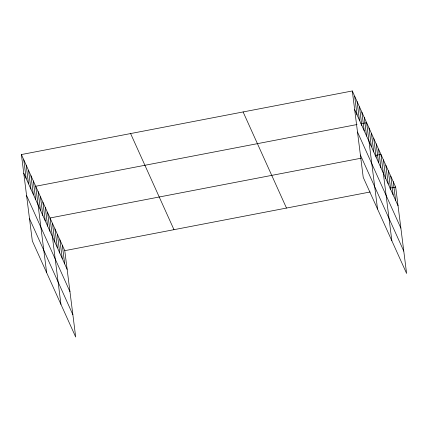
<?xml version="1.0" encoding="UTF-8"?>
<svg xmlns="http://www.w3.org/2000/svg" width="428" height="428" viewBox="0 0 428 428"><rect width="100%" height="100%" fill="white"/><g stroke="black" fill="none" stroke-linecap="round" stroke-linejoin="round"><path stroke-width="0.64" d="M21.4 154.545L64.778 250.658L75.692 337.034L32.314 240.921L21.4 154.545L352.308 90.966L395.686 187.079L406.6 273.455L363.222 177.342L352.308 90.966M357.043 124.527L35.717 186.26L46.625 272.636M360.879 123.788L366.625 122.686L377.539 209.062M361.141 158.205L50.028 217.98L60.942 304.356M375.19 155.508L380.941 154.401L391.85 240.777M64.778 250.658L370.145 191.99M389.94 188.186L395.686 187.079M354.673 109.654L398.051 205.772M357.492 131.99L400.87 228.108M360.397 155.006L403.781 251.118M243.109 111.949L286.487 208.061M130.599 133.563L173.977 229.676M23.759 173.233L67.142 269.346M26.584 195.569L69.962 291.682M29.489 218.585L72.867 314.698M393.23 181.633L395.59 200.325M390.769 176.186L393.134 194.879M388.314 170.74L390.673 189.433M385.858 165.294L388.217 183.987M383.397 159.847L385.756 178.54M378.555 149.115L380.915 167.808M376.169 143.829L378.529 162.517M373.783 138.544L376.142 157.231M371.397 133.258L373.756 151.945M369.011 127.972L371.37 146.66M364.239 117.395L366.598 136.088M361.853 112.109L364.212 130.802M359.466 106.823L361.826 125.516M357.08 101.538L359.44 120.231M354.694 96.252L357.054 114.945M62.322 245.212L64.681 263.899M59.861 239.766L62.226 258.453M57.406 234.319L59.765 253.007M54.945 228.873L57.309 247.561M52.489 223.427L54.848 242.114M47.642 212.695L50.006 231.382M45.261 207.409L47.62 226.096M42.875 202.118L45.234 220.811M40.489 196.832L42.848 215.525M38.103 191.546L40.462 210.239M33.331 180.974L35.69 199.667M30.944 175.689L33.304 194.376M28.558 170.403L30.918 189.09M26.172 165.117L28.532 183.805M23.786 159.831L26.145 178.519"/></g></svg>
